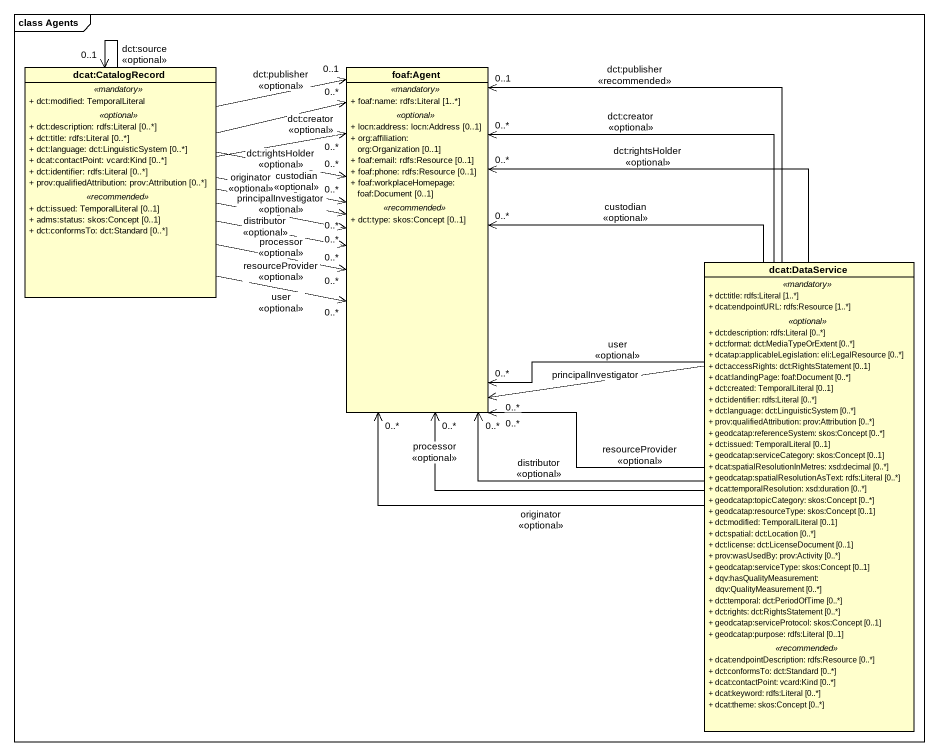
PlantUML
@startuml
mainframe class Agents
hide circle
hide empty members
skinparam classAttributeIconSize 0
class "dcat:CatalogRecord" as dcat_CatalogRecord {
  .. <<mandatory>> ..
  + dct:modified: TemporalLiteral
  .. <<optional>> ..
  + dct:description: rdfs:Literal [0..*]
  + dct:title: rdfs:Literal [0..*]
  + dct:language: dct:LinguisticSystem [0..*]
  + dcat:contactPoint: vcard:Kind [0..*]
  + dct:identifier: rdfs:Literal [0..*]
  + prov:qualifiedAttribution: prov:Attribution [0..*]
  .. <<recommended>> ..
  + dct:issued: TemporalLiteral [0..1]
  + adms:status: skos:Concept [0..1]
  + dct:conformsTo: dct:Standard [0..*]
}
class "foaf:Agent" as foaf_Agent {
  .. <<mandatory>> ..
  + foaf:name: rdfs:Literal [1..*]
  .. <<optional>> ..
  + locn:address: locn:Address [0..1]
  + org:affiliation: org:Organization [0..1]
  + foaf:email: rdfs:Resource [0..1]
  + foaf:phone: rdfs:Resource [0..1]
  + foaf:workplaceHomepage: foaf:Document [0..1]
  .. <<recommended>> ..
  + dct:type: skos:Concept [0..1]
}
class "dcat:DataService" as dcat_DataService {
  .. <<mandatory>> ..
  + dct:title: rdfs:Literal [1..*]
  + dcat:endpointURL: rdfs:Resource [1..*]
  .. <<optional>> ..
  + dct:description: rdfs:Literal [0..*]
  + dct:format: dct:MediaTypeOrExtent [0..*]
  + dcatap:applicableLegislation: eli:LegalResource [0..*]
  + dct:accessRights: dct:RightsStatement [0..1]
  + dcat:landingPage: foaf:Document [0..*]
  + dct:created: TemporalLiteral [0..1]
  + dct:identifier: rdfs:Literal [0..*]
  + dct:language: dct:LinguisticSystem [0..*]
  + prov:qualifiedAttribution: prov:Attribution [0..*]
  + geodcatap:referenceSystem: skos:Concept [0..*]
  + dct:issued: TemporalLiteral [0..1]
  + geodcatap:serviceCategory: skos:Concept [0..1]
  + dcat:spatialResolutionInMetres: xsd:decimal [0..*]
  + geodcatap:spatialResolutionAsText: rdfs:Literal [0..*]
  + dcat:temporalResolution: xsd:duration [0..*]
  + geodcatap:topicCategory: skos:Concept [0..*]
  + geodcatap:resourceType: skos:Concept [0..1]
  + dct:modified: TemporalLiteral [0..1]
  + dct:spatial: dct:Location [0..*]
  + dct:license: dct:LicenseDocument [0..1]
  + prov:wasUsedBy: prov:Activity [0..*]
  + geodcatap:serviceType: skos:Concept [0..1]
  + dqv:hasQualityMeasurement: dqv:QualityMeasurement [0..*]
  + dct:temporal: dct:PeriodOfTime [0..*]
  + dct:rights: dct:RightsStatement [0..*]
  + geodcatap:serviceProtocol: skos:Concept [0..1]
  + geodcatap:purpose: rdfs:Literal [0..1]
  .. <<recommended>> ..
  + dcat:endpointDescription: rdfs:Resource [0..*]
  + dct:conformsTo: dct:Standard [0..*]
  + dcat:contactPoint: vcard:Kind [0..*]
  + dcat:keyword: rdfs:Literal [0..*]
  + dcat:theme: skos:Concept [0..*]
}
dcat_CatalogRecord --> "0..1" dcat_CatalogRecord : dct:source\n<<optional>>
dcat_CatalogRecord -right-> "0..1" foaf_Agent : dct:publisher\n<<optional>>
dcat_CatalogRecord -right-> "0..*" foaf_Agent : dct:creator\n<<optional>>
dcat_CatalogRecord -right-> "0..*" foaf_Agent : dct:rightsHolder\n<<optional>>
dcat_CatalogRecord -right-> "0..*" foaf_Agent : custodian\n<<optional>>
dcat_CatalogRecord -right-> "0..*" foaf_Agent : principalInvestigator\n<<optional>>
dcat_CatalogRecord -right-> "0..*" foaf_Agent : originator\n<<optional>>
dcat_CatalogRecord -right-> "0..*" foaf_Agent : processor\n<<optional>>
dcat_CatalogRecord -right-> "0..*" foaf_Agent : resourceProvider\n<<optional>>
dcat_CatalogRecord -right-> "0..*" foaf_Agent : user\n<<optional>>
dcat_CatalogRecord -right-> "0..*" foaf_Agent : distributor\n<<optional>>
dcat_DataService -up-> "0..1" foaf_Agent : dct:publisher\n<<recommended>>
dcat_DataService -up-> "0..*" foaf_Agent : dct:creator\n<<optional>>
dcat_DataService -up-> "0..*" foaf_Agent : dct:rightsHolder\n<<optional>>
dcat_DataService -up-> "0..*" foaf_Agent : custodian\n<<optional>>
dcat_DataService -up-> "0..*" foaf_Agent : distributor\n<<optional>>
dcat_DataService -up-> "0..*" foaf_Agent : originator\n<<optional>>
dcat_DataService -up-> "0..*" foaf_Agent : principalInvestigator
dcat_DataService -up-> "0..*" foaf_Agent : processor\n<<optional>>
dcat_DataService -up-> "0..*" foaf_Agent : resourceProvider\n<<optional>>
dcat_DataService -up-> "0..*" foaf_Agent : user\n<<optional>>
@enduml
